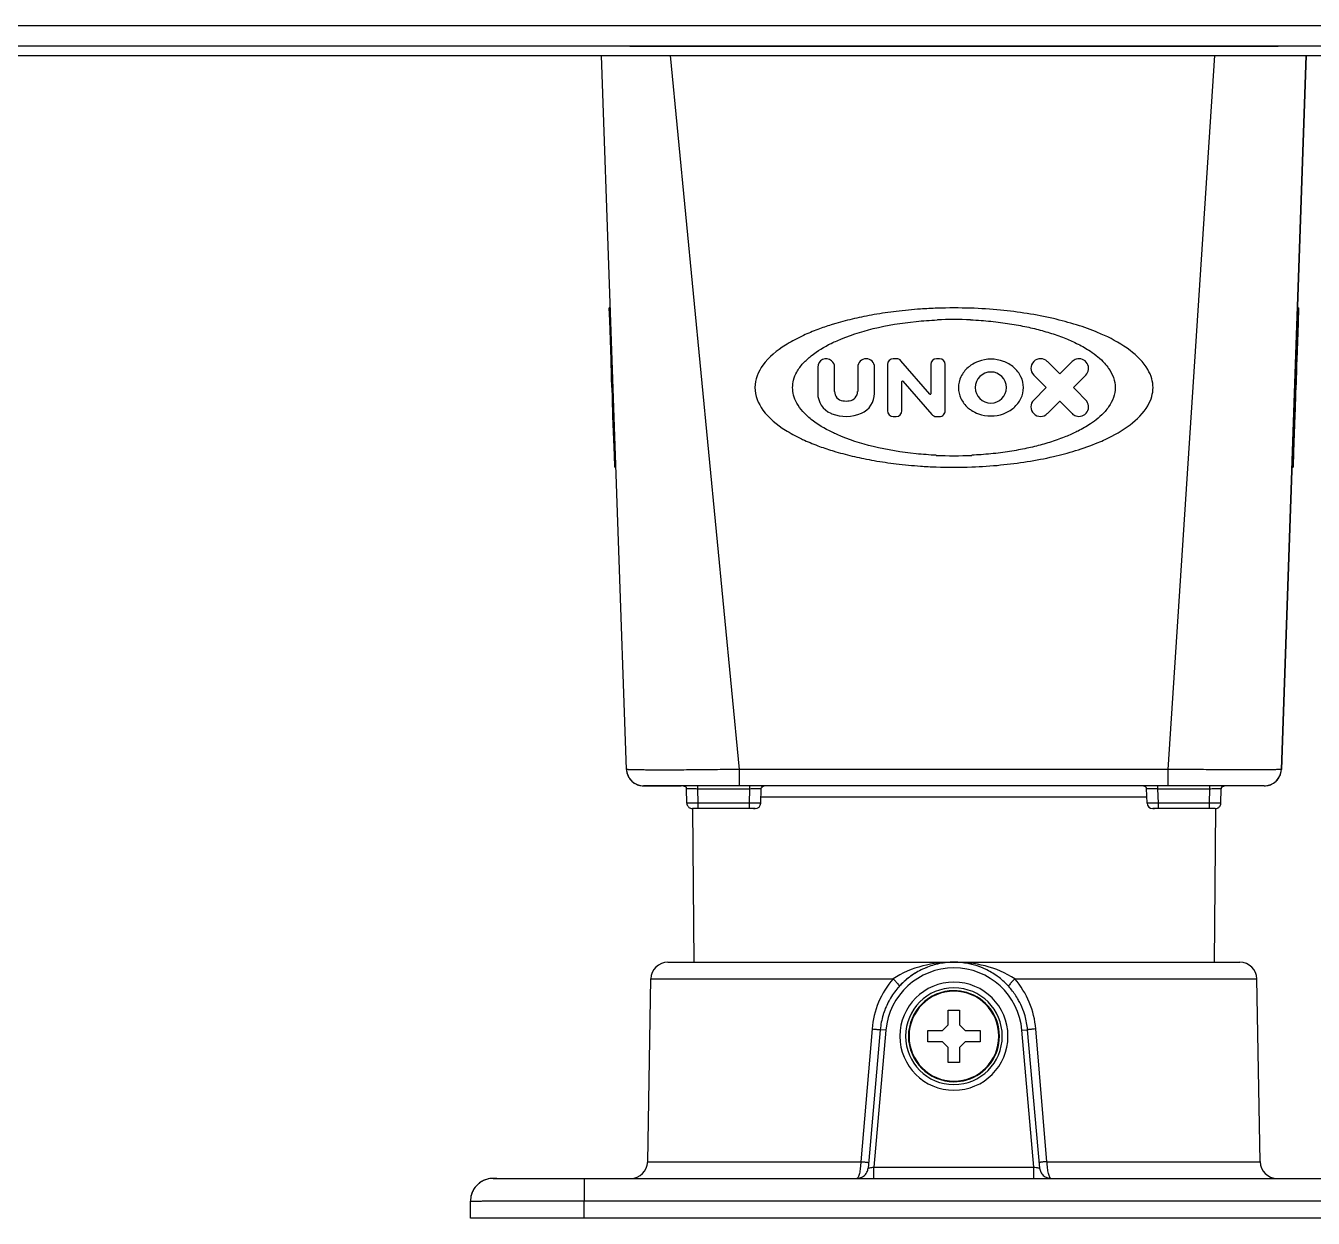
# Model space of a CAD drawing. Header units: millimetres. Extents: x -1584 to 3730, y -1918 to 2655.
# Drawn here: x -876.6 to -763.4, y -240.2 to -135.3 of the extents above; entities that cross this region are included whole.
import ezdxf

# ---------------------------------------------------------------- set-up
doc = ezdxf.new("R2010")
doc.units = ezdxf.units.MM
doc.header["$LTSCALE"] = 65.395
doc.layers.get('0').update_dxf_attribs({"linetype": 'CONTINUOUS'})
doc.layers.add('ASSI', color=7, linetype='CONTINUOUS')
doc.layers.add('GEOM', color=7, linetype='CONTINUOUS')

msp = doc.modelspace()

# ---------------------------------------------------------------- linework, layer by layer
at = {"linetype": 'Continuous'}
for p, q in [((-696.63, -135.35), (-1455.03, -135.35)), ((-823.53, -137.15), (-1381.53, -137.15)), ((-766.53, -137.15), (-823.53, -137.15)), ((-696.98, -137.15), (-766.53, -137.15)), ((-795.53, -221.85), (-795.03, -221.85)), ((-795.53, -222.13), (-795.53, -221.85)), ((-795.53, -222.63), (-795.53, -222.13)), ((-795.53, -223.15), (-795.53, -222.63)), ((-795.03, -221.85), (-794.53, -221.85)), ((-794.53, -221.85), (-794.53, -222.13)), ((-794.53, -222.13), (-794.53, -222.63)), ((-794.53, -222.63), (-794.53, -223.15)), ((-797.33, -223.65), (-797.05, -223.65)), ((-797.33, -224.65), (-797.33, -223.65)), ((-797.05, -223.65), (-796.55, -223.65)), ((-796.55, -223.65), (-796.03, -223.65)), ((-796.03, -223.65), (-795.53, -223.15)), ((-794.53, -223.15), (-794.03, -223.65)), ((-794.03, -223.65), (-793.51, -223.65)), ((-793.51, -223.65), (-793.01, -223.65)), ((-793.01, -223.65), (-792.73, -223.65)), ((-792.73, -223.65), (-792.73, -224.65)), ((-797.05, -224.65), (-797.33, -224.65)), ((-796.55, -224.65), (-797.05, -224.65)), ((-796.03, -224.65), (-796.55, -224.65)), ((-795.53, -225.15), (-796.03, -224.65)), ((-795.53, -225.67), (-795.53, -225.15)), ((-794.03, -224.65), (-794.53, -225.15)), ((-794.53, -225.15), (-794.53, -225.67)), ((-793.51, -224.65), (-794.03, -224.65)), ((-793.01, -224.65), (-793.51, -224.65)), ((-792.73, -224.65), (-793.01, -224.65)), ((-795.53, -226.17), (-795.53, -225.67)), ((-795.53, -226.45), (-795.53, -226.17)), ((-794.53, -225.67), (-794.53, -226.17)), ((-794.53, -226.17), (-794.53, -226.45)), ((-795.03, -226.45), (-795.53, -226.45)), ((-794.53, -226.45), (-795.03, -226.45))]:
    msp.add_line(p, q, dxfattribs=at)
at = {"layer": 'ASSI', "linetype": 'Continuous'}
for radius, start, end in [(4, 90, 270), (4, 90, 270), (4, 90, 270), (3.95, 90, 270), (4, 73.7272, 90), (4, 73.6937, 90), (3.95, 270, 90), (4, 286.2728, 73.7272), (4, 286.3063, 73.6937), (4, 270, 286.2728), (4, 270, 286.3063)]:
    msp.add_arc((-795.03, -224.15), radius, start, end, dxfattribs=at)
at = {"layer": 'GEOM', "linetype": 'Continuous'}
for p, q in [((-1455.56, -137.95), (-696.63, -137.95)), ((-823.81, -200.7), (-826, -137.95)), ((-823.53, -137.15), (-820.02, -137.15)), ((-820.02, -137.15), (-772.04, -137.15)), ((-813.89, -200.7), (-819.95, -137.95)), ((-776.21, -200.7), (-772.09, -137.95)), ((-772.04, -137.15), (-766.53, -137.15)), ((-766.25, -200.7), (-764.06, -137.95)), ((-764.06, -137.95), (-766.25, -200.7)), ((-825.29, -161.25), (-825.33, -160.15)), ((-825.23, -160.15), (-825.33, -160.15)), ((-764.74, -160.15), (-764.84, -160.15)), ((-764.74, -160.15), (-764.78, -161.49)), ((-825.17, -164.69), (-825.29, -161.25)), ((-764.78, -161.49), (-764.9, -164.72)), ((-825.17, -164.86), (-825.17, -164.69)), ((-825.16, -165.05), (-825.17, -164.86)), ((-825.17, -164.86), (-825.17, -164.86)), ((-825.13, -165.78), (-825.16, -165.05)), ((-800.87, -165.12), (-800.87, -169.18)), ((-800.07, -164.61), (-800.36, -164.61)), ((-797.14, -167.72), (-799.69, -164.79)), ((-797.06, -165.12), (-797.06, -167.69)), ((-796.52, -164.61), (-796.56, -164.61)), ((-796.3, -164.61), (-796.52, -164.61)), ((-795.79, -169.18), (-795.79, -165.12)), ((-785.76, -165.92), (-786.82, -164.86)), ((-784.63, -164.86), (-785.7, -165.92)), ((-764.91, -165.12), (-764.92, -165.46)), ((-764.9, -164.72), (-764.91, -165.09)), ((-764.91, -165.09), (-764.91, -165.12)), ((-764.91, -165.12), (-764.91, -165.12)), ((-825.13, -165.82), (-825.13, -165.78)), ((-825.12, -166.06), (-825.13, -165.82)), ((-825.12, -166.25), (-825.12, -166.06)), ((-825.09, -167.12), (-825.12, -166.25)), ((-807, -165.35), (-807, -167.66)), ((-805.52, -167.48), (-805.52, -165.35)), ((-803.49, -165.35), (-803.49, -167.48)), ((-802.01, -167.66), (-802.01, -165.35)), ((-788.02, -166.06), (-786.95, -167.12)), ((-784.29, -166.91), (-783.44, -166.06)), ((-764.92, -165.46), (-764.96, -166.7)), ((-825.09, -167.15), (-825.09, -167.12)), ((-825.08, -167.18), (-825.09, -167.15)), ((-824.99, -167.15), (-825.09, -167.15)), ((-825.05, -168.06), (-825.08, -167.18)), ((-799.6, -169.18), (-799.6, -166.61)), ((-799.53, -166.58), (-796.98, -169.51)), ((-786.95, -167.18), (-788.02, -168.24)), ((-784.5, -167.12), (-784.29, -166.91)), ((-784.3, -167.38), (-784.5, -167.18)), ((-783.44, -168.24), (-784.3, -167.38)), ((-765.08, -167.15), (-764.98, -167.15)), ((-764.98, -167.15), (-765, -167.6)), ((-764.96, -166.7), (-764.98, -167.15)), ((-825.05, -168.25), (-825.05, -168.06)), ((-825.04, -168.49), (-825.05, -168.25)), ((-825.04, -168.52), (-825.04, -168.49)), ((-825.01, -169.26), (-825.04, -168.52)), ((-786.82, -169.44), (-785.76, -168.38)), ((-785.7, -168.38), (-784.63, -169.44)), ((-765.03, -168.45), (-765.05, -169.18)), ((-765.02, -168.32), (-765.03, -168.45)), ((-765.01, -168.04), (-765.02, -168.32)), ((-765, -167.69), (-765.01, -168.04)), ((-765, -167.6), (-765, -167.66)), ((-765, -167.66), (-765, -167.69)), ((-825.01, -169.44), (-825.01, -169.26)), ((-825, -169.62), (-825.01, -169.44)), ((-825.01, -169.44), (-825.01, -169.44)), ((-825, -169.65), (-825, -169.62)), ((-824.88, -173.09), (-825, -169.65)), ((-825, -169.65), (-825, -169.65)), ((-800.36, -169.69), (-800.11, -169.69)), ((-796.6, -169.69), (-796.57, -169.69)), ((-796.57, -169.69), (-796.3, -169.69)), ((-765.07, -169.58), (-765.18, -172.8)), ((-765.06, -169.41), (-765.07, -169.58)), ((-765.05, -169.22), (-765.06, -169.41)), ((-765.06, -169.41), (-765.06, -169.41)), ((-765.05, -169.18), (-765.05, -169.18)), ((-765.05, -169.18), (-765.05, -169.22)), ((-824.84, -174.15), (-824.88, -173.09)), ((-765.18, -172.8), (-765.22, -174.15)), ((-824.84, -174.15), (-824.74, -174.15)), ((-765.32, -174.15), (-765.22, -174.15)), ((-776.21, -200.7), (-813.89, -200.7)), ((-813.89, -202.15), (-813.89, -200.7)), ((-776.21, -202.15), (-776.21, -200.7)), ((-822.31, -202.15), (-819.02, -202.15)), ((-818.78, -202.15), (-822.31, -202.15)), ((-817.53, -202.15), (-818.78, -202.15)), ((-818.51, -203.66), (-818.53, -202.4)), ((-816.77, -202.15), (-817.53, -202.15)), ((-817.53, -202.4), (-817.53, -202.15)), ((-817.51, -203.66), (-817.53, -202.4)), ((-817.53, -202.4), (-812.96, -202.4)), ((-816.64, -202.15), (-816.77, -202.15)), ((-813.89, -202.15), (-816.64, -202.15)), ((-776.21, -202.15), (-813.89, -202.15)), ((-776.21, -202.15), (-813.89, -202.15)), ((-813.01, -203.66), (-812.96, -202.4)), ((-812.96, -202.4), (-812.96, -202.15)), ((-812.01, -203.67), (-811.96, -202.39)), ((-811.96, -202.39), (-811.96, -202.39)), ((-778.05, -203.67), (-778.11, -202.39)), ((-778.11, -202.39), (-778.11, -202.39)), ((-777.11, -202.4), (-777.11, -202.15)), ((-777.06, -203.66), (-777.11, -202.4)), ((-777.11, -202.4), (-772.54, -202.4)), ((-773.42, -202.15), (-776.21, -202.15)), ((-773.32, -202.15), (-773.42, -202.15)), ((-772.54, -202.15), (-773.32, -202.15)), ((-772.56, -203.66), (-772.54, -202.4)), ((-771.29, -202.15), (-772.54, -202.15)), ((-772.54, -202.4), (-772.54, -202.15)), ((-771.56, -203.66), (-771.54, -202.4)), ((-767.75, -202.15), (-771.29, -202.15)), ((-813.01, -203.66), (-817.51, -203.66)), ((-817.51, -204.15), (-817.51, -203.66)), ((-813.01, -204.15), (-813.01, -203.66)), ((-796.86, -203.14), (-811.99, -203.14)), ((-795.03, -203.14), (-796.86, -203.14)), ((-793.21, -203.14), (-795.03, -203.14)), ((-778.08, -203.14), (-793.21, -203.14)), ((-778.05, -203.67), (-778.05, -203.67)), ((-772.56, -203.66), (-777.06, -203.66)), ((-777.06, -204.15), (-777.06, -203.66)), ((-772.56, -204.15), (-772.56, -203.66)), ((-818.02, -204.15), (-817.9, -217.65)), ((-817.51, -204.15), (-818.01, -204.15)), ((-813.01, -204.15), (-817.51, -204.15)), ((-813.01, -204.15), (-817.51, -204.15)), ((-812.51, -204.15), (-813.01, -204.15)), ((-812.66, -204.15), (-812.51, -204.15)), ((-777.06, -204.15), (-777.56, -204.15)), ((-777.56, -204.15), (-777.41, -204.15)), ((-772.56, -204.15), (-777.06, -204.15)), ((-772.06, -204.15), (-772.56, -204.15)), ((-772.05, -204.15), (-772.17, -217.65)), ((-820.17, -217.65), (-819.36, -217.65)), ((-820.17, -217.65), (-819.36, -217.65)), ((-819.36, -217.65), (-795.03, -217.65)), ((-819.36, -217.65), (-795.03, -217.65)), ((-795.03, -217.65), (-770.7, -217.65)), ((-795.03, -217.65), (-770.7, -217.65)), ((-770.7, -217.65), (-770.16, -217.65)), ((-770.7, -217.65), (-770.16, -217.65)), ((-770.16, -217.65), (-769.9, -217.65)), ((-770.16, -217.65), (-769.97, -217.65)), ((-821.95, -235.18), (-821.67, -219.12)), ((-821.67, -219.12), (-809.44, -219.12)), ((-809.44, -219.12), (-809.41, -219.12)), ((-809.41, -219.12), (-803.26, -219.12)), ((-803.26, -219.12), (-803.23, -219.12)), ((-803.23, -219.12), (-800.38, -219.12)), ((-789.68, -219.12), (-786.83, -219.12)), ((-786.83, -219.12), (-786.81, -219.12)), ((-786.81, -219.12), (-780.65, -219.12)), ((-780.65, -219.12), (-780.63, -219.12)), ((-780.63, -219.12), (-768.4, -219.12)), ((-768.12, -235.18), (-768.4, -219.12)), ((-802.23, -223.51), (-803.22, -235.18)), ((-801.51, -223.58), (-802.57, -235.74)), ((-801.01, -223.63), (-802.06, -235.65)), ((-801.01, -223.63), (-801.51, -223.58)), ((-789.06, -223.63), (-788.56, -223.58)), ((-788, -235.65), (-789.06, -223.63)), ((-787.49, -235.74), (-788.56, -223.58)), ((-786.85, -235.18), (-787.83, -223.51)), ((-821.95, -235.18), (-813.03, -235.18)), ((-813.03, -235.18), (-813.01, -235.18)), ((-813.01, -235.18), (-809.03, -235.18)), ((-809.03, -235.18), (-803.22, -235.18)), ((-786.85, -235.18), (-781.03, -235.18)), ((-781.03, -235.18), (-777.05, -235.18)), ((-777.05, -235.18), (-777.03, -235.18)), ((-777.03, -235.18), (-768.12, -235.18)), ((-802.06, -235.65), (-788, -235.65)), ((-802.06, -236.65), (-802.06, -235.65)), ((-788, -236.65), (-788, -235.65)), ((-835.53, -236.65), (-827.53, -236.65)), ((-835.21, -236.65), (-835.53, -236.65)), ((-835.21, -236.65), (-834.58, -236.65)), ((-827.53, -236.65), (-803.57, -236.65)), ((-827.53, -236.65), (-762.53, -236.65)), ((-827.53, -236.65), (-827.53, -238.62)), ((-803.57, -236.65), (-786.5, -236.65)), ((-786.5, -236.65), (-762.53, -236.65)), ((-837.53, -240.15), (-837.53, -238.65)), ((-837.53, -240.15), (-837.53, -238.65)), ((-827.53, -240.15), (-827.53, -238.62)), ((-827.53, -238.62), (-762.53, -238.62)), ((-827.53, -240.15), (-837.53, -240.15)), ((-762.53, -240.15), (-827.53, -240.15))]:
    msp.add_line(p, q, dxfattribs=at)
for points in [[(-794.63, -167.15), (-794.63, -167.15), (-794.63, -167.15), (-794.63, -167.15)], [(-811.96, -202.39), (-811.95, -202.33), (-811.9, -202.24), (-811.81, -202.17), (-811.71, -202.15)], [(-778.36, -202.15), (-778.25, -202.17), (-778.17, -202.24), (-778.12, -202.33), (-778.11, -202.39)]]:
    msp.add_lwpolyline(points, dxfattribs=at)
for centre, radius, start, end in [((-795.03, -203.93), 43.78, 88.1051, 91.9045), ((-795.03, -194.75), 33.58, 87.5041, 92.4884), ((-806.26, -165.35), 0.74, 49.8262, 180.0001), ((-806.26, -165.35), 0.74, 0, 49.8262), ((-802.75, -165.35), 0.74, 0, 180), ((-800.36, -165.12), 0.508, 90, 180), ((-800.07, -165.12), 0.508, 41, 90), ((-796.56, -165.12), 0.508, 90, 180), ((-796.3, -165.12), 0.508, 0, 90), ((-787.42, -165.46), 0.846, 45, 225), ((-784.04, -165.46), 0.846, 106.5563, 135.0003), ((-784.04, -165.46), 0.846, 315, 106.5563), ((-791.78, -167.15), 1.37, 0, 180), ((-785.73, -165.89), 0.0423, 225, 315), ((-804.68, -167.48), 0.846, 180, 262.3377), ((-804.34, -167.48), 0.846, 277.6627, 360), ((-799.56, -166.61), 0.0423, 41, 180), ((-791.78, -167.15), 1.37, 180, 360), ((-786.98, -167.15), 0.0423, 315, 44.9987), ((-784.47, -167.15), 0.0423, 135, 224.9987), ((-805.1, -167.66), 1.9, 180, 246.4218), ((-804.51, -166.22), 2.11, 262.3377, 277.6624), ((-803.92, -167.66), 1.9, 293.5782, 360), ((-797.11, -167.69), 0.0423, 220.9989, 360), ((-787.42, -168.84), 0.846, 135, 315), ((-785.73, -168.41), 0.0423, 45, 135), ((-784.04, -168.84), 0.846, 250.3584, 45), ((-804.51, -166.3), 3.38, 246.4218, 248.4023), ((-804.51, -166.3), 3.38, 248.4023, 293.5782), ((-800.36, -169.18), 0.508, 180.0003, 270), ((-800.11, -169.18), 0.508, 270, 360), ((-796.6, -169.18), 0.508, 221, 270), ((-796.3, -169.18), 0.508, 270, 0.0001), ((-784.04, -168.84), 0.846, 225.0006, 250.3584), ((-795.03, -139.57), 33.57, 267.3327, 272.6739), ((-795.03, -130.39), 43.76, 267.9356, 272.0555), ((-822.31, -200.65), 1.5, 182, 270), ((-822.31, -200.65), 1.5, 182, 199.5998), ((-822.31, -200.65), 1.5, 199.5998, 206.1425), ((-822.31, -200.65), 1.5, 206.1425, 217.1997), ((-767.75, -200.65), 1.5, 270.0005, 358), ((-767.75, -200.65), 1.5, 322.7999, 333.8607), ((-767.75, -200.65), 1.5, 333.8607, 340.4), ((-767.75, -200.65), 1.5, 340.4, 358), ((-822.31, -200.65), 1.5, 217.1997, 225.5929), ((-822.31, -200.65), 1.5, 225.5929, 234.7996), ((-822.31, -200.65), 1.5, 234.7996, 245.0651), ((-822.31, -200.65), 1.5, 245.0651, 252.3995), ((-822.31, -200.65), 1.5, 252.3995, 269.9994), ((-819.02, -203.15), 1, 72.1, 90), ((-818.78, -202.4), 0.25, 60.3312, 90), ((-818.78, -202.4), 0.25, 1.0003, 90.0181), ((-819.02, -203.15), 1, 62.1385, 72.1), ((-818.78, -202.4), 0.25, 44.3787, 60.3312), ((-818.78, -202.4), 0.25, 30.6648, 44.3787), ((-818.78, -202.4), 0.25, 1, 30.6648), ((-818.78, -202.4), 0.25, 1, 30.6648), ((-818.78, -202.4), 0.25, 1.0002, 30.6717), ((-771.29, -202.4), 0.25, 90, 179), ((-771.29, -202.4), 0.25, 149.3283, 178.9998), ((-771.29, -202.4), 0.25, 149.3346, 179), ((-771.29, -202.4), 0.25, 149.3258, 178.9997), ((-771.04, -203.15), 1, 107.9, 117.8615), ((-771.29, -202.4), 0.25, 135.6122, 149.3283), ((-771.29, -202.4), 0.25, 119.6574, 135.6122), ((-771.29, -202.4), 0.25, 89.9879, 119.6574), ((-771.04, -203.15), 1, 90, 107.9), ((-767.75, -200.65), 1.5, 270, 287.6), ((-767.75, -200.65), 1.5, 287.6, 294.9369), ((-767.75, -200.65), 1.5, 294.9369, 305.1999), ((-767.75, -200.65), 1.5, 305.1999, 314.4097), ((-767.75, -200.65), 1.5, 314.4097, 322.7999), ((-818.01, -203.65), 0.5, 181, 203.2504), ((-818.01, -203.65), 0.5, 181, 203.2492), ((-818.01, -203.65), 0.5, 181, 203.2504), ((-818.01, -203.65), 0.5, 181, 203.2495), ((-812.51, -203.65), 0.5, 270, 357.587), ((-777.56, -203.65), 0.5, 182.4136, 270), ((-772.06, -203.65), 0.5, 336.7497, 359), ((-772.06, -203.65), 0.5, 336.7505, 359), ((-772.06, -203.65), 0.5, 336.7497, 359), ((-772.06, -203.65), 0.5, 336.7508, 359), ((-818.01, -203.65), 0.5, 203.2504, 212.3256), ((-818.01, -203.65), 0.5, 203.2492, 212.3242), ((-818.01, -203.65), 0.5, 203.2504, 212.3256), ((-818.01, -203.65), 0.5, 203.2495, 212.3258), ((-818.01, -203.65), 0.5, 212.3256, 225.5005), ((-818.01, -203.65), 0.5, 212.3242, 225.4985), ((-818.01, -203.65), 0.5, 212.3256, 225.5005), ((-818.01, -203.65), 0.5, 212.3258, 225.4989), ((-818.01, -203.65), 0.5, 225.5005, 237.918), ((-818.01, -203.65), 0.5, 225.4985, 237.9157), ((-818.01, -203.65), 0.5, 225.5005, 237.918), ((-818.01, -203.65), 0.5, 225.4989, 237.9174), ((-818.01, -203.65), 0.5, 237.918, 247.7504), ((-818.01, -203.65), 0.5, 237.9157, 247.7478), ((-818.01, -203.65), 0.5, 237.918, 247.7504), ((-818.01, -203.65), 0.5, 237.9174, 247.7484), ((-818.01, -203.65), 0.5, 247.7504, 270), ((-818.01, -203.65), 0.5, 247.7478, 269.9972), ((-818.01, -203.65), 0.5, 247.7504, 270), ((-818.01, -203.65), 0.5, 247.7484, 269.998), ((-772.06, -203.65), 0.5, 270, 292.2497), ((-772.06, -203.65), 0.5, 270.002, 292.2516), ((-772.06, -203.65), 0.5, 270, 292.2497), ((-772.06, -203.65), 0.5, 270.0028, 292.2522), ((-772.06, -203.65), 0.5, 292.2497, 302.081), ((-772.06, -203.65), 0.5, 292.2516, 302.0826), ((-772.06, -203.65), 0.5, 292.2497, 302.081), ((-772.06, -203.65), 0.5, 292.2522, 302.0843), ((-772.06, -203.65), 0.5, 302.081, 314.4996), ((-772.06, -203.65), 0.5, 302.0826, 314.5011), ((-772.06, -203.65), 0.5, 302.081, 314.4996), ((-772.06, -203.65), 0.5, 302.0843, 314.5015), ((-772.06, -203.65), 0.5, 314.4996, 327.6731), ((-772.06, -203.65), 0.5, 314.5011, 327.6742), ((-772.06, -203.65), 0.5, 314.4996, 327.6731), ((-772.06, -203.65), 0.5, 314.5015, 327.6758), ((-772.06, -203.65), 0.5, 327.6731, 336.7497), ((-772.06, -203.65), 0.5, 327.6742, 336.7505), ((-772.06, -203.65), 0.5, 327.6731, 336.7497), ((-772.06, -203.65), 0.5, 327.6758, 336.7508), ((-820.17, -219.15), 1.5, 90, 179), ((-795.03, -224.15), 6, 5, 175), ((-795.03, -224.15), 6.5, 115.0833, 125.8598), ((-795.03, -224.15), 6.5, 115.0434, 125.8061), ((-795.03, -224.15), 6.5, 113.5455, 115.0833), ((-795.03, -224.15), 6.5, 113.492, 115.0434), ((-795.03, -224.15), 6.5, 102.9512, 113.5455), ((-795.03, -224.15), 6.5, 102.9151, 113.492), ((-795.03, -224.15), 6.5, 101.091, 102.9512), ((-795.03, -224.15), 6.5, 101.024, 102.9151), ((-795.03, -224.15), 6.5, 90, 101.091), ((-795.03, -224.15), 6.5, 90, 101.024), ((-795.03, -224.15), 6.5, 78.8961, 90), ((-795.03, -224.15), 6.5, 75.9481, 78.8961), ((-795.03, -224.15), 6.5, 67.3208, 75.9481), ((-795.03, -224.15), 6.5, 64.8443, 67.3208), ((-795.03, -224.15), 6.5, 54.2916, 64.8443), ((-769.9, -219.15), 1.5, 1, 90), ((-795.03, -224.15), 6.5, 126.9076, 138.3113), ((-795.03, -224.15), 6.5, 126.9431, 137.7409), ((-795.03, -224.15), 4.75, 0, 180), ((-795.03, -224.15), 6.5, 125.8598, 126.9431), ((-795.03, -224.15), 6.5, 125.8061, 126.9076), ((-795.03, -224.15), 6.5, 52.4283, 54.2916), ((-795.03, -224.15), 6.5, 41.7874, 52.4283), ((-795.03, -224.15), 6.5, 139.163, 150.3472), ((-795.03, -224.15), 6.5, 139.1143, 150.3187), ((-795.03, -224.15), 6.5, 138.339, 139.163), ((-795.03, -224.15), 6.5, 138.3113, 139.1143), ((-795.03, -224.15), 6.5, 137.7409, 138.339), ((-795.03, -224.15), 4.25, 0, 180), ((-795.03, -224.15), 6.5, 39.8392, 41.7874), ((-795.03, -224.15), 6.5, 30.7502, 39.8392), ((-795.03, -224.15), 6.5, 151.2493, 162.2303), ((-795.03, -224.15), 6.5, 151.234, 162.2368), ((-795.03, -224.15), 6.5, 150.3472, 151.2493), ((-795.03, -224.15), 6.5, 150.3187, 151.234), ((-795.03, -224.15), 6.5, 27.2083, 30.7502), ((-795.03, -224.15), 6.5, 19.2912, 27.2083), ((-795.03, -224.15), 6.5, 163.2973, 175), ((-795.03, -224.15), 6.5, 163.3036, 175), ((-795.03, -224.15), 6.5, 162.2303, 163.2973), ((-795.03, -224.15), 6.5, 162.2368, 163.3036), ((-795.03, -224.15), 6.5, 15.9588, 19.2912), ((-795.03, -224.15), 6.5, 5, 15.9588), ((-795.03, -224.15), 4.75, 180, 360), ((-795.03, -224.15), 4.25, 180, 360), ((-823.45, -235.15), 1.5, 270, 359), ((-766.62, -235.15), 1.5, 181, 270), ((-803.57, -235.65), 1, 291.2496, 300.6436), ((-803.57, -235.65), 1, 300.6436, 312.4997), ((-803.57, -235.65), 1, 312.4997, 325.0731), ((-803.57, -235.65), 1, 325.0731, 333.7498), ((-803.57, -235.65), 1, 325.0734, 333.7501), ((-803.57, -235.65), 1, 333.7498, 355), ((-803.57, -235.65), 1, 333.7501, 355), ((-786.5, -235.65), 1, 185.0011, 206.2509), ((-786.5, -235.65), 1, 185, 206.2499), ((-786.5, -235.65), 1, 206.2509, 215.6157), ((-786.5, -235.65), 1, 206.2499, 215.6148), ((-786.5, -235.65), 1, 215.6148, 227.4998), ((-786.5, -235.65), 1, 227.4998, 240.0408), ((-786.5, -235.65), 1, 240.0408, 248.7499), ((-835.53, -238.65), 2, 90.0002, 180), ((-835.53, -238.65), 2, 146.5502, 158.0128), ((-835.53, -238.65), 2, 140.4198, 146.5502), ((-835.53, -238.65), 2, 129.5802, 140.4198), ((-835.53, -238.65), 2, 123.4498, 129.5802), ((-835.53, -238.65), 2, 111.9872, 123.4498), ((-835.53, -238.65), 2, 106.682, 111.9872), ((-835.53, -238.65), 2, 90, 106.682), ((-803.57, -235.65), 1, 269.9995, 291.2496), ((-786.5, -235.65), 1, 248.7499, 270), ((-835.53, -238.65), 2, 163.318, 180), ((-835.53, -238.65), 2, 158.0128, 163.318)]:
    msp.add_arc(centre, radius, start, end, dxfattribs=at)
for points, knots in [([(-796.48, -160.17), (-796.98, -160.19), (-798.19, -160.25), (-800.04, -160.43), (-801.7, -160.67), (-802.92, -160.9), (-803.78, -161.08), (-804.6, -161.29), (-805.28, -161.47), (-805.69, -161.6), (-805.82, -161.64)], [0, 0, 0, 0, 0.157659, 0.382572, 0.58963, 0.685921, 0.777243, 0.866283, 0.955457, 1, 1, 1, 1]), ([(-784.25, -161.64), (-784.92, -161.43), (-787.12, -160.84), (-790.24, -160.36), (-792.69, -160.2), (-793.58, -160.17)], [0, 0, 0, 0, 0.222615, 0.719095, 1, 1, 1, 1]), ([(-805.82, -161.64), (-806.22, -161.76), (-807.04, -162.04), (-807.85, -162.38), (-808.26, -162.56)], [0, 0, 0, 0, 0.48085, 1, 1, 1, 1]), ([(-805.81, -163.26), (-805.64, -163.18), (-804.46, -162.63), (-801.99, -161.85), (-799.01, -161.36), (-797.12, -161.23), (-796.49, -161.2)], [0, 0, 0, 0, 0.057408, 0.407118, 0.80488, 1, 1, 1, 1]), ([(-793.57, -161.2), (-793.26, -161.21), (-792.38, -161.26), (-790.97, -161.4), (-789.63, -161.61), (-788.64, -161.81), (-787.95, -161.96), (-787.28, -162.14), (-786.4, -162.39), (-785.39, -162.75), (-784.61, -163.09), (-784.26, -163.26)], [0, 0, 0, 0, 0.096488, 0.276509, 0.442355, 0.519536, 0.592779, 0.664239, 0.735865, 0.878106, 1, 1, 1, 1]), ([(-781.81, -162.56), (-781.99, -162.48), (-782.79, -162.13), (-783.6, -161.84), (-784.25, -161.64)], [0, 0, 0, 0, 0.227638, 1, 1, 1, 1]), ([(-808.26, -162.56), (-808.34, -162.6), (-808.88, -162.86), (-810.18, -163.57), (-811.86, -164.88), (-812.53, -166.45), (-812.53, -167.15)], [0, 0, 0, 0, 0.04125, 0.275012, 0.678544, 1, 1, 1, 1]), ([(-777.53, -167.15), (-777.53, -166.89), (-777.61, -166.33), (-778.16, -165.11), (-779.58, -163.73), (-781.02, -162.93), (-781.81, -162.56)], [0, 0, 0, 0, 0.1198, 0.254861, 0.60223, 1, 1, 1, 1]), ([(-808.28, -165.01), (-808.06, -164.78), (-807.3, -164.09), (-806.43, -163.56), (-805.81, -163.26)], [0, 0, 0, 0, 0.313765, 1, 1, 1, 1]), ([(-784.26, -163.26), (-784.21, -163.28), (-783.79, -163.49), (-782.92, -164), (-782.15, -164.6), (-781.79, -165.01)], [0, 0, 0, 0, 0.051563, 0.465079, 1, 1, 1, 1]), ([(-809.21, -167.15), (-809.21, -166.93), (-809.15, -166.45), (-808.84, -165.71), (-808.49, -165.25), (-808.28, -165.01)], [0, 0, 0, 0, 0.282762, 0.599317, 1, 1, 1, 1]), ([(-793.54, -165.19), (-793.63, -165.25), (-793.98, -165.52), (-794.47, -166.15), (-794.63, -166.82), (-794.63, -167.15)], [0, 0, 0, 0, 0.13782, 0.577461, 1, 1, 1, 1]), ([(-788.92, -167.15), (-788.92, -166.82), (-789.08, -166.15), (-789.73, -165.32), (-790.67, -164.78), (-791.78, -164.59), (-792.77, -164.76), (-793.33, -165.05), (-793.54, -165.19)], [0, 0, 0, 0, 0.162094, 0.330751, 0.508275, 0.691811, 0.875347, 1, 1, 1, 1]), ([(-781.79, -165.01), (-781.66, -165.15), (-781.17, -165.77), (-780.85, -166.56), (-780.85, -167.15)], [0, 0, 0, 0, 0.241033, 1, 1, 1, 1]), ([(-812.53, -167.15), (-812.53, -167.85), (-811.86, -169.42), (-810.18, -170.73), (-808.91, -171.43), (-808.39, -171.67), (-808.34, -171.7)], [0, 0, 0, 0, 0.325823, 0.734844, 0.971786, 1, 1, 1, 1]), ([(-808.32, -169.24), (-808.52, -169.02), (-808.84, -168.57), (-809.15, -167.85), (-809.21, -167.37), (-809.21, -167.15)], [0, 0, 0, 0, 0.386646, 0.710619, 1, 1, 1, 1]), ([(-794.63, -167.15), (-794.63, -167.48), (-794.47, -168.15), (-793.98, -168.79), (-793.61, -169.07), (-793.51, -169.14)], [0, 0, 0, 0, 0.414827, 0.846454, 1, 1, 1, 1]), ([(-793.51, -169.14), (-793.31, -169.27), (-792.76, -169.54), (-791.78, -169.71), (-790.67, -169.52), (-789.73, -168.98), (-789.08, -168.15), (-788.92, -167.48), (-788.92, -167.15)], [0, 0, 0, 0, 0.11837, 0.303224, 0.488077, 0.666875, 0.836743, 1, 1, 1, 1]), ([(-780.85, -167.15), (-780.85, -167.74), (-781.16, -168.51), (-781.64, -169.12), (-781.75, -169.25)], [0, 0, 0, 0, 0.777282, 1, 1, 1, 1]), ([(-781.73, -171.7), (-780.96, -171.34), (-779.56, -170.55), (-778.16, -169.19), (-777.61, -167.97), (-777.53, -167.41), (-777.53, -167.15)], [0, 0, 0, 0, 0.38951, 0.741645, 0.87856, 1, 1, 1, 1]), ([(-805.74, -171.07), (-806.39, -170.76), (-807.3, -170.22), (-808.09, -169.5), (-808.32, -169.24)], [0, 0, 0, 0, 0.682017, 1, 1, 1, 1]), ([(-781.75, -169.25), (-782.12, -169.68), (-782.9, -170.29), (-783.81, -170.82), (-784.26, -171.04), (-784.33, -171.07)], [0, 0, 0, 0, 0.530253, 0.926618, 1, 1, 1, 1]), ([(-808.34, -171.7), (-807.9, -171.9), (-807.04, -172.26), (-806.16, -172.56), (-805.72, -172.69)], [0, 0, 0, 0, 0.515491, 1, 1, 1, 1]), ([(-796.6, -173.1), (-797.19, -173.07), (-799.04, -172.93), (-801.99, -172.45), (-804.43, -171.68), (-805.59, -171.14), (-805.74, -171.07)], [0, 0, 0, 0, 0.187834, 0.593214, 0.949621, 1, 1, 1, 1]), ([(-784.33, -171.07), (-784.66, -171.23), (-785.41, -171.56), (-786.4, -171.91), (-787.28, -172.16), (-787.95, -172.34), (-788.64, -172.49), (-789.63, -172.69), (-790.97, -172.9), (-792.35, -173.03), (-793.19, -173.08), (-793.47, -173.1)], [0, 0, 0, 0, 0.116158, 0.261112, 0.334104, 0.406927, 0.481566, 0.560219, 0.729227, 0.912681, 1, 1, 1, 1]), ([(-784.34, -172.69), (-783.67, -172.48), (-782.79, -172.17), (-781.94, -171.8), (-781.73, -171.7)], [0, 0, 0, 0, 0.755976, 1, 1, 1, 1]), ([(-805.72, -172.69), (-805.62, -172.72), (-805.25, -172.84), (-804.6, -173.01), (-803.78, -173.22), (-802.92, -173.4), (-801.7, -173.63), (-800.04, -173.87), (-798.23, -174.04), (-797.06, -174.11), (-796.61, -174.12)], [0, 0, 0, 0, 0.034698, 0.126018, 0.217202, 0.310723, 0.409331, 0.621374, 0.851702, 1, 1, 1, 1]), ([(-793.46, -174.12), (-792.61, -174.09), (-790.2, -173.93), (-787.15, -173.46), (-784.98, -172.89), (-784.34, -172.69)], [0, 0, 0, 0, 0.274518, 0.782934, 1, 1, 1, 1]), ([(-813.89, -200.7), (-814.53, -200.71), (-815.8, -200.73), (-817.64, -200.75), (-819.09, -200.76), (-820.17, -200.76), (-820.89, -200.76), (-821.54, -200.76), (-822.12, -200.76), (-822.62, -200.75), (-823.03, -200.75), (-823.32, -200.74), (-823.51, -200.73), (-823.62, -200.73), (-823.7, -200.72), (-823.76, -200.72), (-823.79, -200.71), (-823.81, -200.71), (-823.81, -200.7)], [0, 0, 0, 0, 0.195063, 0.382654, 0.555578, 0.634412, 0.707121, 0.773005, 0.831421, 0.881814, 0.923704, 0.9567, 0.969766, 0.980506, 0.988896, 0.994923, 0.998594, 1, 1, 1, 1]), ([(-766.25, -200.7), (-766.25, -200.71), (-766.28, -200.71), (-766.31, -200.71), (-766.37, -200.72), (-766.45, -200.72), (-766.56, -200.72), (-766.75, -200.73), (-767.04, -200.73), (-767.46, -200.74), (-767.96, -200.74), (-768.54, -200.74), (-769.19, -200.74), (-769.91, -200.74), (-770.99, -200.74), (-772.45, -200.73), (-774.29, -200.72), (-775.56, -200.71), (-776.21, -200.7)], [0, 0, 0, 0, 0.001308, 0.004952, 0.010972, 0.019365, 0.030117, 0.043199, 0.076234, 0.118163, 0.168589, 0.227028, 0.292922, 0.365629, 0.444454, 0.617351, 0.804928, 1, 1, 1, 1]), ([(-818.53, -202.4), (-818.53, -202.39), (-818.52, -202.4), (-818.51, -202.39), (-818.48, -202.4), (-818.45, -202.39), (-818.41, -202.39), (-818.34, -202.39), (-818.23, -202.39), (-818.08, -202.39), (-817.84, -202.39), (-817.66, -202.4), (-817.53, -202.4)], [0, 0, 0, 0, 0.004834, 0.019234, 0.043054, 0.076118, 0.118077, 0.168505, 0.292893, 0.444393, 0.617261, 1, 1, 1, 1]), ([(-812.96, -202.4), (-812.83, -202.39), (-812.64, -202.39), (-812.41, -202.39), (-812.26, -202.39), (-812.15, -202.39), (-812.08, -202.39), (-812.04, -202.39), (-812, -202.39), (-811.98, -202.39), (-811.97, -202.39), (-811.96, -202.39), (-811.96, -202.39)], [0, 0, 0, 0, 0.382597, 0.55545, 0.707009, 0.831435, 0.881909, 0.923896, 0.956951, 0.980797, 0.995205, 1, 1, 1, 1]), ([(-778.11, -202.39), (-778.11, -202.39), (-778.1, -202.39), (-778.09, -202.39), (-778.06, -202.39), (-778.03, -202.39), (-777.99, -202.39), (-777.92, -202.39), (-777.81, -202.39), (-777.66, -202.39), (-777.42, -202.39), (-777.24, -202.39), (-777.11, -202.4)], [0, 0, 0, 0, 0.004795, 0.019204, 0.043051, 0.076106, 0.118094, 0.16857, 0.292995, 0.444555, 0.617408, 1, 1, 1, 1]), ([(-772.54, -202.4), (-772.41, -202.4), (-772.22, -202.39), (-771.99, -202.39), (-771.84, -202.39), (-771.73, -202.39), (-771.66, -202.39), (-771.62, -202.39), (-771.58, -202.4), (-771.56, -202.39), (-771.55, -202.4), (-771.54, -202.39), (-771.54, -202.4)], [0, 0, 0, 0, 0.382744, 0.55561, 0.707108, 0.831497, 0.881926, 0.923885, 0.956947, 0.980765, 0.995163, 1, 1, 1, 1]), ([(-817.51, -203.66), (-817.63, -203.66), (-817.82, -203.66), (-818.05, -203.66), (-818.2, -203.66), (-818.31, -203.66), (-818.39, -203.66), (-818.43, -203.66), (-818.46, -203.66), (-818.49, -203.66), (-818.5, -203.66), (-818.51, -203.66), (-818.51, -203.66)], [0, 0, 0, 0, 0.382667, 0.555493, 0.706962, 0.83134, 0.881772, 0.92374, 0.956817, 0.980658, 0.995091, 1, 1, 1, 1]), ([(-812.01, -203.67), (-812.01, -203.67), (-812.02, -203.67), (-812.03, -203.67), (-812.06, -203.67), (-812.09, -203.67), (-812.13, -203.67), (-812.2, -203.67), (-812.31, -203.67), (-812.46, -203.67), (-812.7, -203.67), (-812.88, -203.66), (-813.01, -203.66)], [0, 0, 0, 0, 0.004909, 0.019313, 0.043185, 0.076278, 0.118231, 0.168683, 0.293078, 0.444524, 0.617359, 1, 1, 1, 1]), ([(-777.06, -203.66), (-777.18, -203.66), (-777.37, -203.67), (-777.6, -203.67), (-777.75, -203.67), (-777.86, -203.67), (-777.93, -203.67), (-777.98, -203.67), (-778.01, -203.67), (-778.03, -203.67), (-778.04, -203.67), (-778.05, -203.67), (-778.05, -203.67)], [0, 0, 0, 0, 0.382539, 0.555339, 0.706767, 0.831164, 0.881627, 0.923597, 0.956712, 0.980614, 0.995051, 1, 1, 1, 1]), ([(-771.56, -203.66), (-771.56, -203.66), (-771.57, -203.66), (-771.58, -203.66), (-771.61, -203.66), (-771.64, -203.66), (-771.68, -203.66), (-771.75, -203.66), (-771.86, -203.66), (-772.01, -203.66), (-772.25, -203.66), (-772.43, -203.66), (-772.56, -203.66)], [0, 0, 0, 0, 0.004898, 0.019333, 0.043182, 0.076264, 0.118231, 0.168661, 0.293038, 0.444507, 0.617333, 1, 1, 1, 1]), ([(-795.03, -217.65), (-795.95, -217.65), (-797.83, -217.85), (-799.6, -218.59), (-800.38, -219.12)], [0, 0, 0, 0, 0.492402, 1, 1, 1, 1]), ([(-789.68, -219.12), (-790.47, -218.59), (-792.24, -217.85), (-794.11, -217.65), (-795.03, -217.65)], [0, 0, 0, 0, 0.50764, 1, 1, 1, 1]), ([(-800.38, -219.12), (-800.91, -219.73), (-801.78, -221.12), (-802.17, -222.71), (-802.23, -223.51)], [0, 0, 0, 0, 0.498865, 1, 1, 1, 1]), ([(-800.38, -219.12), (-800.3, -219.2), (-800.16, -219.34), (-799.98, -219.53), (-799.88, -219.67), (-799.84, -219.74), (-799.84, -219.77), (-799.84, -219.78)], [0, 0, 0, 0, 0.384637, 0.700408, 0.910354, 0.969051, 1, 1, 1, 1]), ([(-789.68, -219.12), (-789.76, -219.2), (-789.91, -219.34), (-790.08, -219.53), (-790.19, -219.67), (-790.23, -219.74), (-790.23, -219.77), (-790.22, -219.78)], [0, 0, 0, 0, 0.384641, 0.700416, 0.910359, 0.969053, 1, 1, 1, 1]), ([(-787.83, -223.51), (-787.9, -222.71), (-788.29, -221.12), (-789.15, -219.73), (-789.68, -219.12)], [0, 0, 0, 0, 0.501138, 1, 1, 1, 1]), ([(-802.23, -223.51), (-802.14, -223.52), (-802, -223.54), (-801.82, -223.55), (-801.72, -223.56), (-801.63, -223.57), (-801.57, -223.58), (-801.54, -223.58), (-801.52, -223.58), (-801.52, -223.58), (-801.51, -223.58), (-801.51, -223.58)], [0, 0, 0, 0, 0.401029, 0.573779, 0.721668, 0.840909, 0.928491, 0.959571, 0.981919, 0.995424, 1, 1, 1, 1]), ([(-787.83, -223.51), (-787.93, -223.52), (-788.07, -223.54), (-788.24, -223.55), (-788.35, -223.56), (-788.43, -223.57), (-788.49, -223.58), (-788.53, -223.58), (-788.54, -223.58), (-788.55, -223.58), (-788.56, -223.58), (-788.56, -223.58)], [0, 0, 0, 0, 0.401022, 0.573772, 0.72166, 0.840902, 0.928486, 0.959567, 0.981916, 0.995423, 1, 1, 1, 1]), ([(-803.22, -235.18), (-803.23, -235.37), (-803.25, -235.72), (-803.31, -236.13), (-803.39, -236.39), (-803.44, -236.53), (-803.49, -236.62), (-803.55, -236.65), (-803.57, -236.65)], [0, 0, 0, 0, 0.365305, 0.676859, 0.798696, 0.892795, 0.958171, 1, 1, 1, 1]), ([(-803.22, -235.18), (-803.13, -235.18), (-802.99, -235.2), (-802.83, -235.21), (-802.73, -235.22), (-802.64, -235.23), (-802.59, -235.24), (-802.56, -235.24), (-802.54, -235.24), (-802.53, -235.25), (-802.53, -235.24), (-802.53, -235.25)], [0, 0, 0, 0, 0.403048, 0.57574, 0.7232, 0.841862, 0.928895, 0.959763, 0.981959, 0.995385, 1, 1, 1, 1]), ([(-786.85, -235.18), (-786.94, -235.18), (-787.07, -235.2), (-787.24, -235.21), (-787.34, -235.22), (-787.42, -235.23), (-787.48, -235.24), (-787.51, -235.24), (-787.52, -235.24), (-787.53, -235.25), (-787.54, -235.24), (-787.54, -235.25)], [0, 0, 0, 0, 0.403063, 0.575758, 0.723218, 0.841876, 0.928905, 0.95977, 0.981964, 0.995387, 1, 1, 1, 1]), ([(-786.5, -236.65), (-786.52, -236.65), (-786.57, -236.62), (-786.62, -236.53), (-786.68, -236.39), (-786.75, -236.13), (-786.81, -235.72), (-786.84, -235.37), (-786.85, -235.18)], [0, 0, 0, 0, 0.041829, 0.107205, 0.201304, 0.323141, 0.634695, 1, 1, 1, 1]), ([(-802.57, -235.74), (-802.57, -235.74), (-802.55, -235.73), (-802.53, -235.73), (-802.48, -235.72), (-802.39, -235.71), (-802.24, -235.68), (-802.13, -235.66), (-802.06, -235.65)], [0, 0, 0, 0, 0.019871, 0.078461, 0.172907, 0.298861, 0.622704, 1, 1, 1, 1]), ([(-788, -235.65), (-787.94, -235.66), (-787.82, -235.68), (-787.68, -235.71), (-787.59, -235.72), (-787.53, -235.73), (-787.52, -235.73), (-787.49, -235.74), (-787.49, -235.74)], [0, 0, 0, 0, 0.377296, 0.701139, 0.827093, 0.921539, 0.980129, 1, 1, 1, 1]), ([(-837.53, -238.65), (-837.53, -238.65), (-837.53, -238.65), (-837.52, -238.65), (-837.5, -238.65), (-837.47, -238.65), (-837.42, -238.64), (-837.33, -238.64), (-837.23, -238.64), (-837.09, -238.64), (-836.94, -238.64), (-836.69, -238.64), (-836.32, -238.63), (-835.82, -238.63), (-835.24, -238.63), (-834.58, -238.63), (-833.86, -238.62), (-832.78, -238.62), (-831.31, -238.62), (-829.46, -238.62), (-828.18, -238.62), (-827.53, -238.62)], [0, 0, 0, 0, 0.000314, 0.001223, 0.002731, 0.004838, 0.010846, 0.019237, 0.029992, 0.043082, 0.058476, 0.076141, 0.118095, 0.168544, 0.226998, 0.2929, 0.365608, 0.444429, 0.617316, 0.804901, 1, 1, 1, 1])]:
    msp.add_open_spline(points, degree=3, knots=knots, dxfattribs=at)

doc.saveas('drawing.dxf')
